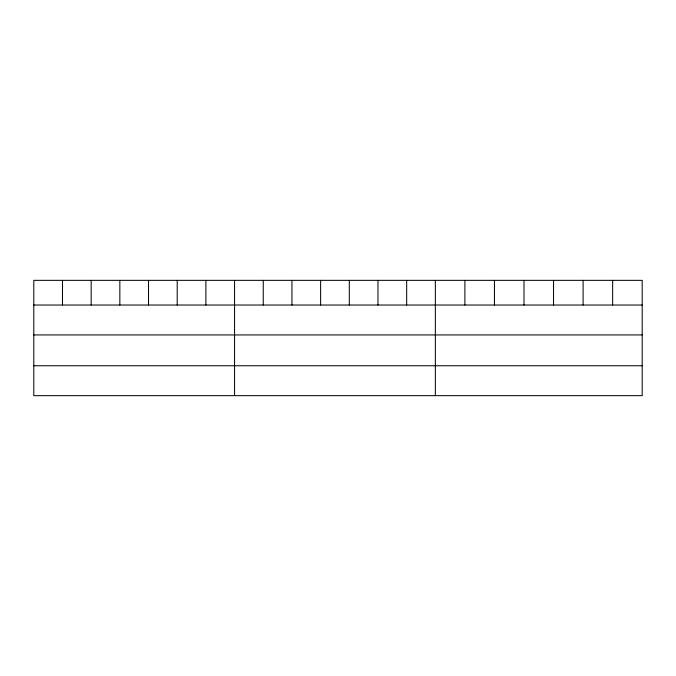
<?xml version="1.0" encoding="UTF-8"?>
<svg xmlns="http://www.w3.org/2000/svg" width="676" height="676" viewBox="0 0 676 676"><rect width="100%" height="100%" fill="white"/><g stroke="black" fill="none" stroke-linecap="round" stroke-linejoin="round"><path stroke-width="1.01" d="M642.2 334.933L642.2 280.346L33.8 280.346L33.8 395.654L642.2 395.654L642.2 334.933L33.8 334.933M33.8 305.028L642.2 305.028M33.8 365.75L642.2 365.75M612.65 280.346L612.65 305.028M583.101 280.346L583.101 305.028M553.551 280.346L553.551 305.028M523.993 280.346L523.993 305.028M494.443 280.346L494.443 305.028M464.894 280.346L464.894 305.028M435.344 280.346L435.344 395.654M406.665 280.346L406.665 305.028M377.977 280.346L377.977 305.028M349.298 280.346L349.298 305.028M320.618 280.346L320.618 305.028M291.939 280.346L291.939 305.028M263.251 280.346L263.251 305.028M234.572 280.346L234.572 395.654M205.893 280.346L205.893 305.028M177.205 280.346L177.205 305.028M148.526 280.346L148.526 305.028M119.846 280.346L119.846 305.028M91.167 280.346L91.167 305.028M62.479 280.346L62.479 305.028"/></g></svg>
